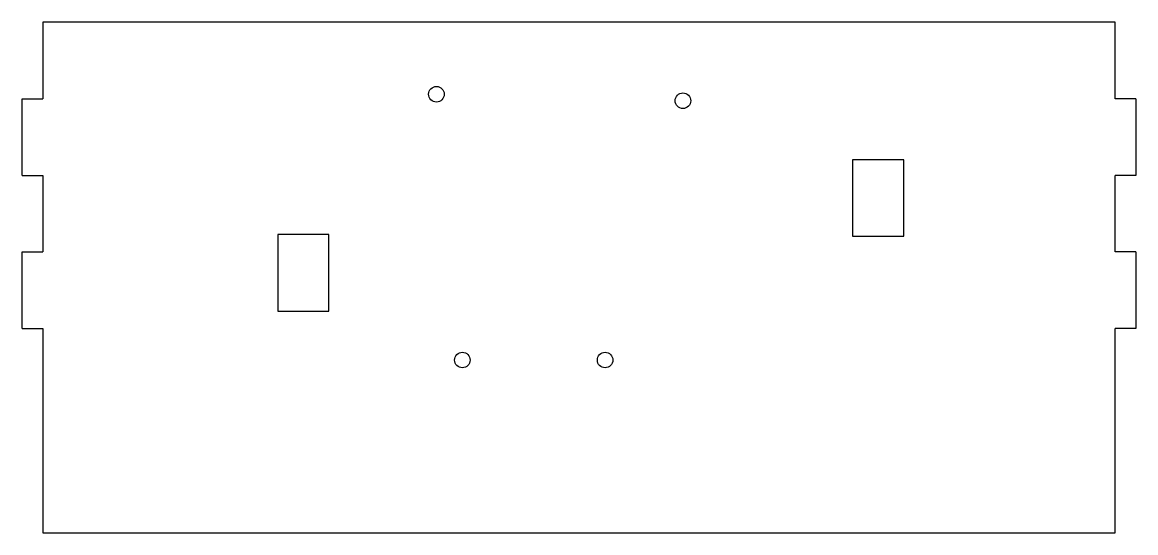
# Model space of a CAD drawing. Header units: millimetres. Extents: x -4 to 214, y 0 to 100.
import ezdxf

# ---------------------------------------------------------------- set-up
doc = ezdxf.new("R2010")
doc.units = ezdxf.units.MM

msp = doc.modelspace()

# ---------------------------------------------------------------- linework, layer by layer
at = {"color": 7, "linetype": 'Continuous', "lineweight": 25}
for p, q in [((0, 100), (0, 85)), ((210, 100), (0, 100)), ((210, 85), (210, 100)), ((-4, 85), (0, 85)), ((-4, 70), (-4, 85)), ((214, 85), (210, 85)), ((214, 85), (214, 70)), ((168.58, 73.08), (158.58, 73.08)), ((158.58, 73.08), (158.58, 58.08)), ((168.58, 58.08), (168.58, 73.08)), ((-4, 70), (0, 70)), ((0, 70), (0, 55)), ((210, 55), (210, 70)), ((214, 70), (210, 70)), ((56.01, 58.4), (46.01, 58.4)), ((46.01, 58.4), (46.01, 43.4)), ((56.01, 43.4), (56.01, 58.4)), ((158.58, 58.08), (168.58, 58.08)), ((-4, 55), (0, 55)), ((-4, 40), (-4, 55)), ((214, 55), (210, 55)), ((214, 55), (214, 40)), ((46.01, 43.4), (56.01, 43.4)), ((-4, 40), (0, 40)), ((0, 40), (0, 0)), ((210, 0), (210, 40)), ((214, 40), (210, 40)), ((0, 0), (210, 0))]:
    msp.add_line(p, q, dxfattribs=at)
for centre, radius in [((77.09, 85.9), 1.53), ((125.35, 84.63), 1.53), ((82.17, 33.83), 1.52), ((110.11, 33.83), 1.52)]:
    msp.add_circle(centre, radius, dxfattribs=at)

doc.saveas('drawing.dxf')
